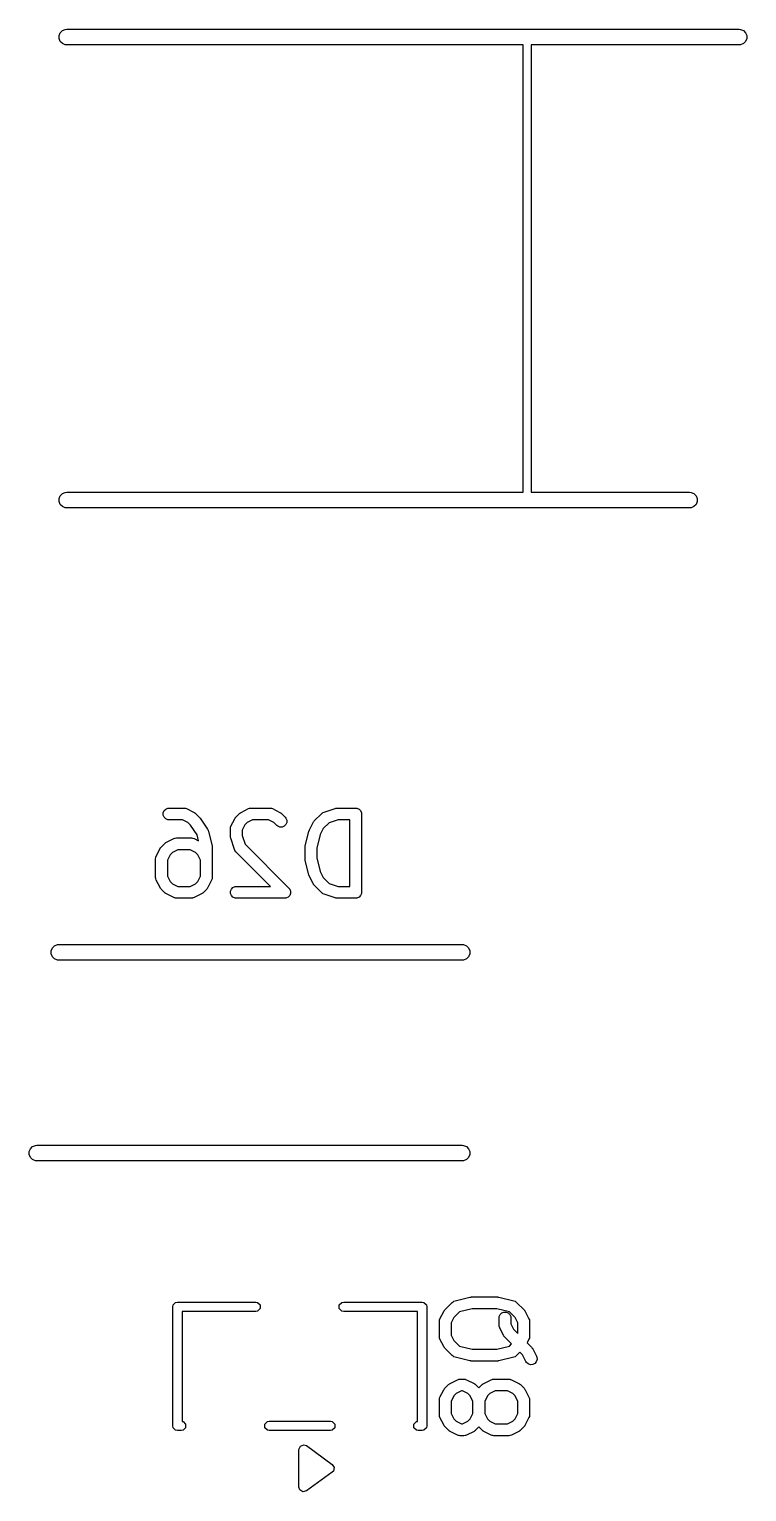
# Model space of a CAD drawing. Header units: inches. Extents: x 1.47 to 5.17, y -6.85 to -1.2.
# Drawn here: x 3.959 to 4.319, y -5.634 to -4.9 of the extents above; entities that cross this region are included whole.
import ezdxf

# ---------------------------------------------------------------- set-up
doc = ezdxf.new("R2010")
doc.units = ezdxf.units.IN
doc.header["$MEASUREMENT"] = 0
doc.layers.add('B.Silkscreen', color=31, linetype='CONTINUOUS', true_color=0xe8b2a7)

msp = doc.modelspace()

# ---------------------------------------------------------------- linework, layer by layer
at = {"layer": 'B.Silkscreen', "linetype": 'CONTINUOUS'}
for p, q in [((3.9737, -4.9027), (3.97429, -4.90128)), ((3.9737, -4.90423), (3.9737, -4.9027)), ((3.97429, -4.90565), (3.9737, -4.90423)), ((3.97429, -4.90128), (3.97537, -4.90019)), ((3.97537, -4.90019), (3.97679, -4.8996)), ((3.97679, -4.8996), (3.97756, -4.89953)), ((3.97756, -4.89953), (4.31496, -4.89953)), ((4.31496, -4.89953), (4.31573, -4.8996)), ((4.31573, -4.8996), (4.31715, -4.90019)), ((4.31715, -4.90019), (4.31823, -4.90128)), ((4.31823, -4.90128), (4.31882, -4.9027)), ((4.31882, -4.90423), (4.31823, -4.90565)), ((4.31882, -4.9027), (4.31882, -4.90423)), ((3.97537, -4.90674), (3.97429, -4.90565)), ((3.97679, -4.90733), (3.97537, -4.90674)), ((3.97756, -4.9074), (3.97679, -4.90733)), ((4.20669, -4.9074), (3.97756, -4.9074)), ((4.20669, -5.13197), (4.20669, -4.9074)), ((4.31496, -4.9074), (4.21063, -4.9074)), ((4.21063, -4.9074), (4.21063, -5.13197)), ((4.31573, -4.90733), (4.31496, -4.9074)), ((4.31715, -4.90674), (4.31573, -4.90733)), ((4.31823, -4.90565), (4.31715, -4.90674)), ((3.97429, -5.13372), (3.97537, -5.13263)), ((3.97537, -5.13263), (3.97679, -5.13204)), ((3.97679, -5.13204), (3.97756, -5.13197)), ((3.97756, -5.13197), (4.20669, -5.13197)), ((4.21063, -5.13197), (4.29016, -5.13197)), ((4.29016, -5.13197), (4.29093, -5.13204)), ((4.29093, -5.13204), (4.29234, -5.13263)), ((4.29234, -5.13263), (4.29343, -5.13372)), ((3.9737, -5.13514), (3.97429, -5.13372)), ((3.9737, -5.13667), (3.9737, -5.13514)), ((3.97429, -5.13809), (3.9737, -5.13667)), ((3.97537, -5.13918), (3.97429, -5.13809)), ((3.97679, -5.13977), (3.97537, -5.13918)), ((3.97756, -5.13984), (3.97679, -5.13977)), ((4.29016, -5.13984), (3.97756, -5.13984)), ((4.29093, -5.13977), (4.29016, -5.13984)), ((4.29234, -5.13918), (4.29093, -5.13977)), ((4.29343, -5.13809), (4.29234, -5.13918)), ((4.29343, -5.13372), (4.29402, -5.13514)), ((4.29402, -5.13667), (4.29343, -5.13809)), ((4.29402, -5.13514), (4.29402, -5.13667)), ((4.02598, -5.29292), (4.02642, -5.29186)), ((4.02598, -5.29407), (4.02598, -5.29292)), ((4.02642, -5.29514), (4.02598, -5.29407)), ((4.02642, -5.29186), (4.02723, -5.29104)), ((4.02723, -5.29104), (4.0283, -5.2906)), ((4.0283, -5.2906), (4.02887, -5.29054)), ((4.02887, -5.29054), (4.03637, -5.29054)), ((4.03637, -5.29054), (4.03695, -5.2906)), ((4.03695, -5.2906), (4.03704, -5.29064)), ((4.03704, -5.29064), (4.03715, -5.29065)), ((4.03715, -5.29065), (4.03769, -5.29086)), ((4.03769, -5.29086), (4.04144, -5.29273)), ((4.04144, -5.29273), (4.04169, -5.29289)), ((4.04169, -5.29289), (4.04176, -5.29292)), ((4.04176, -5.29292), (4.04184, -5.29298)), ((4.04184, -5.29298), (4.04193, -5.29304)), ((4.04193, -5.29304), (4.04198, -5.2931)), ((4.04198, -5.2931), (4.04221, -5.29328)), ((4.04221, -5.29328), (4.04408, -5.29516)), ((4.0624, -5.29516), (4.06428, -5.29328)), ((4.06428, -5.29328), (4.06451, -5.2931)), ((4.06451, -5.2931), (4.06456, -5.29304)), ((4.06456, -5.29304), (4.06465, -5.29298)), ((4.06465, -5.29298), (4.06473, -5.29292)), ((4.06473, -5.29292), (4.0648, -5.29289)), ((4.0648, -5.29289), (4.06505, -5.29273)), ((4.06505, -5.29273), (4.0688, -5.29086)), ((4.0688, -5.29086), (4.06934, -5.29065)), ((4.06934, -5.29065), (4.06944, -5.29064)), ((4.06944, -5.29064), (4.06954, -5.2906)), ((4.06954, -5.2906), (4.07012, -5.29054)), ((4.07012, -5.29054), (4.07949, -5.29054)), ((4.07949, -5.29054), (4.08007, -5.2906)), ((4.08007, -5.2906), (4.08016, -5.29064)), ((4.08016, -5.29064), (4.08027, -5.29065)), ((4.08027, -5.29065), (4.08081, -5.29086)), ((4.08081, -5.29086), (4.08456, -5.29273)), ((4.08456, -5.29273), (4.08481, -5.29289)), ((4.08481, -5.29289), (4.08488, -5.29292)), ((4.08488, -5.29292), (4.08496, -5.29298)), ((4.08496, -5.29298), (4.08505, -5.29304)), ((4.08505, -5.29304), (4.0851, -5.2931)), ((4.0851, -5.2931), (4.08533, -5.29328)), ((4.08533, -5.29328), (4.0872, -5.29516)), ((4.10177, -5.29703), (4.10552, -5.29328)), ((4.10552, -5.29328), (4.10597, -5.29292)), ((4.10597, -5.29292), (4.10607, -5.29288)), ((4.10607, -5.29288), (4.10615, -5.29281)), ((4.10615, -5.29281), (4.10668, -5.29257)), ((4.10668, -5.29257), (4.1123, -5.2907)), ((4.1123, -5.2907), (4.11259, -5.29063)), ((4.11259, -5.29063), (4.11266, -5.2906)), ((4.11266, -5.2906), (4.11276, -5.29059)), ((4.11276, -5.29059), (4.11287, -5.29057)), ((4.11287, -5.29057), (4.11294, -5.29057)), ((4.11294, -5.29057), (4.11324, -5.29054)), ((4.11324, -5.29054), (4.12261, -5.29054)), ((4.12261, -5.29054), (4.12319, -5.2906)), ((4.12319, -5.2906), (4.12425, -5.29104)), ((4.12425, -5.29104), (4.12506, -5.29186)), ((4.12506, -5.29186), (4.12551, -5.29292)), ((4.12551, -5.29292), (4.12556, -5.2935)), ((4.12556, -5.2935), (4.12556, -5.33287)), ((4.02723, -5.29595), (4.02642, -5.29514)), ((4.0283, -5.29639), (4.02723, -5.29595)), ((4.02887, -5.29645), (4.0283, -5.29639)), ((4.03567, -5.29645), (4.02887, -5.29645)), ((4.03837, -5.2978), (4.03567, -5.29645)), ((4.0397, -5.29913), (4.03837, -5.2978)), ((4.043, -5.30408), (4.0397, -5.29913)), ((4.04408, -5.29516), (4.04408, -5.29516)), ((4.04408, -5.29516), (4.04408, -5.29516)), ((4.04408, -5.29516), (4.04427, -5.29539)), ((4.04427, -5.29539), (4.04445, -5.29561)), ((4.04445, -5.29561), (4.04445, -5.29561)), ((4.04445, -5.29561), (4.04445, -5.29561)), ((4.04445, -5.29561), (4.0482, -5.30123)), ((4.0482, -5.30123), (4.04837, -5.30155)), ((4.04837, -5.30155), (4.04841, -5.30161)), ((4.04841, -5.30161), (4.04844, -5.30168)), ((4.05966, -5.301), (4.05972, -5.30042)), ((4.05966, -5.30475), (4.05966, -5.301)), ((4.05972, -5.30042), (4.05976, -5.30032)), ((4.05976, -5.30032), (4.05977, -5.30022)), ((4.05977, -5.30022), (4.05998, -5.29968)), ((4.05998, -5.29968), (4.06185, -5.29593)), ((4.06185, -5.29593), (4.06201, -5.29568)), ((4.06201, -5.29568), (4.06204, -5.29561)), ((4.06204, -5.29561), (4.0621, -5.29552)), ((4.0621, -5.29552), (4.06216, -5.29544)), ((4.06216, -5.29544), (4.06222, -5.29538)), ((4.06222, -5.29538), (4.0624, -5.29516)), ((4.06692, -5.299), (4.06557, -5.30169)), ((4.06812, -5.2978), (4.06692, -5.299)), ((4.07081, -5.29645), (4.06812, -5.2978)), ((4.07879, -5.29645), (4.07081, -5.29645)), ((4.08149, -5.2978), (4.07879, -5.29645)), ((4.08303, -5.29933), (4.08149, -5.2978)), ((4.08347, -5.2997), (4.08303, -5.29933)), ((4.08454, -5.30014), (4.08347, -5.2997)), ((4.08569, -5.30014), (4.08454, -5.30014)), ((4.08675, -5.2997), (4.08569, -5.30014)), ((4.08757, -5.29889), (4.08675, -5.2997)), ((4.0872, -5.29516), (4.08757, -5.29561)), ((4.08757, -5.29561), (4.08801, -5.29667)), ((4.08801, -5.29782), (4.08757, -5.29889)), ((4.08801, -5.29667), (4.08801, -5.29782)), ((4.09923, -5.30185), (4.09932, -5.30161)), ((4.09932, -5.30161), (4.09933, -5.30159)), ((4.09933, -5.30159), (4.09935, -5.30155)), ((4.09935, -5.30155), (4.10122, -5.2978)), ((4.10122, -5.2978), (4.10138, -5.29755)), ((4.10138, -5.29755), (4.10141, -5.29748)), ((4.10141, -5.29748), (4.10147, -5.2974)), ((4.10147, -5.2974), (4.10153, -5.29731)), ((4.10153, -5.29731), (4.10159, -5.29726)), ((4.10159, -5.29726), (4.10177, -5.29703)), ((4.10629, -5.30087), (4.10477, -5.3039)), ((4.10921, -5.29795), (4.10629, -5.30087)), ((4.11371, -5.29645), (4.10921, -5.29795)), ((4.11966, -5.29645), (4.11371, -5.29645)), ((4.11966, -5.32991), (4.11966, -5.29645)), ((4.02491, -5.31016), (4.02678, -5.30828)), ((4.02678, -5.30828), (4.02701, -5.3081)), ((4.02701, -5.3081), (4.02706, -5.30804)), ((4.02706, -5.30804), (4.02715, -5.30798)), ((4.02715, -5.30798), (4.02723, -5.30791)), ((4.02723, -5.30791), (4.0273, -5.30788)), ((4.0273, -5.30788), (4.02755, -5.30773)), ((4.02755, -5.30773), (4.0313, -5.30585)), ((4.0313, -5.30585), (4.03184, -5.30565)), ((4.03184, -5.30565), (4.03195, -5.30564)), ((4.03195, -5.30564), (4.03204, -5.3056)), ((4.03204, -5.3056), (4.03262, -5.30554)), ((4.03262, -5.30554), (4.04012, -5.30554)), ((4.04012, -5.30554), (4.0407, -5.3056)), ((4.0407, -5.3056), (4.04079, -5.30564)), ((4.04079, -5.30564), (4.0409, -5.30565)), ((4.0409, -5.30565), (4.04144, -5.30585)), ((4.04144, -5.30585), (4.04373, -5.307)), ((4.04373, -5.307), (4.043, -5.30408)), ((4.04844, -5.30168), (4.04847, -5.30174)), ((4.04847, -5.30174), (4.04849, -5.30181)), ((4.04849, -5.30181), (4.04861, -5.30215)), ((4.04861, -5.30215), (4.05048, -5.30965)), ((4.05969, -5.30504), (4.05966, -5.30475)), ((4.05969, -5.30511), (4.05969, -5.30504)), ((4.05971, -5.30522), (4.05969, -5.30511)), ((4.05972, -5.30532), (4.05971, -5.30522)), ((4.05975, -5.30539), (4.05972, -5.30532)), ((4.05982, -5.30568), (4.05975, -5.30539)), ((4.06169, -5.3113), (4.05982, -5.30568)), ((4.06557, -5.30169), (4.06557, -5.30427)), ((4.06557, -5.30427), (4.06707, -5.30877)), ((4.06707, -5.30877), (4.08908, -5.33078)), ((4.09725, -5.30965), (4.09912, -5.30215)), ((4.09912, -5.30215), (4.09914, -5.30211)), ((4.09914, -5.30209), (4.09923, -5.30185)), ((4.09914, -5.30211), (4.09914, -5.30209)), ((4.10477, -5.3039), (4.10307, -5.31073)), ((4.02217, -5.31599), (4.02223, -5.31542)), ((4.02217, -5.32537), (4.02217, -5.31599)), ((4.02223, -5.31542), (4.02227, -5.31532)), ((4.02227, -5.31521), (4.02248, -5.31467)), ((4.02227, -5.31532), (4.02227, -5.31521)), ((4.02248, -5.31467), (4.02436, -5.31092)), ((4.02436, -5.31092), (4.02451, -5.31068)), ((4.02451, -5.31068), (4.02454, -5.3106)), ((4.02454, -5.3106), (4.02461, -5.31052)), ((4.02461, -5.31052), (4.02466, -5.31043)), ((4.02466, -5.31043), (4.02472, -5.31038)), ((4.02472, -5.31038), (4.02491, -5.31016)), ((4.02942, -5.31399), (4.02807, -5.31669)), ((4.03062, -5.3128), (4.02942, -5.31399)), ((4.03332, -5.31145), (4.03062, -5.3128)), ((4.03942, -5.31145), (4.03332, -5.31145)), ((4.04212, -5.3128), (4.03942, -5.31145)), ((4.04332, -5.31399), (4.04212, -5.3128)), ((4.04467, -5.31669), (4.04332, -5.31399)), ((4.05048, -5.30965), (4.0505, -5.30975)), ((4.0505, -5.30975), (4.05052, -5.30979)), ((4.05052, -5.30979), (4.05054, -5.31001)), ((4.05054, -5.31001), (4.05057, -5.31023)), ((4.05057, -5.31023), (4.05056, -5.31027)), ((4.05056, -5.31027), (4.05057, -5.31037)), ((4.05057, -5.31037), (4.05057, -5.32537)), ((4.06193, -5.31183), (4.06169, -5.3113)), ((4.062, -5.31191), (4.06193, -5.31183)), ((4.06204, -5.31201), (4.062, -5.31191)), ((4.0624, -5.31246), (4.06204, -5.31201)), ((4.07986, -5.32991), (4.0624, -5.31246)), ((4.09716, -5.31023), (4.0972, -5.31001)), ((4.09717, -5.31027), (4.09716, -5.31023)), ((4.09716, -5.31037), (4.09717, -5.31027)), ((4.09716, -5.31599), (4.09716, -5.31037)), ((4.09717, -5.31609), (4.09716, -5.31599)), ((4.09716, -5.31614), (4.09717, -5.31609)), ((4.0972, -5.31635), (4.09716, -5.31614)), ((4.0972, -5.31001), (4.09722, -5.30979)), ((4.09722, -5.30979), (4.09723, -5.30975)), ((4.09723, -5.30975), (4.09725, -5.30965)), ((4.10307, -5.31073), (4.10307, -5.31563)), ((4.10307, -5.31563), (4.10477, -5.32246)), ((4.02807, -5.31669), (4.02807, -5.32467)), ((4.04467, -5.32467), (4.04467, -5.31669)), ((4.09722, -5.31657), (4.0972, -5.31635)), ((4.09723, -5.31661), (4.09722, -5.31657)), ((4.09725, -5.31671), (4.09723, -5.31661)), ((4.09912, -5.32421), (4.09725, -5.31671)), ((4.10477, -5.32246), (4.10629, -5.32549)), ((4.02223, -5.32594), (4.02217, -5.32537)), ((4.02227, -5.32604), (4.02223, -5.32594)), ((4.02227, -5.32615), (4.02227, -5.32604)), ((4.02248, -5.32669), (4.02227, -5.32615)), ((4.02436, -5.33044), (4.02248, -5.32669)), ((4.02451, -5.33069), (4.02436, -5.33044)), ((4.02454, -5.33076), (4.02451, -5.33069)), ((4.02461, -5.33084), (4.02454, -5.33076)), ((4.02466, -5.33093), (4.02461, -5.33084)), ((4.02472, -5.33098), (4.02466, -5.33093)), ((4.02491, -5.33121), (4.02472, -5.33098)), ((4.02807, -5.32467), (4.02942, -5.32737)), ((4.02942, -5.32737), (4.03062, -5.32857)), ((4.03062, -5.32857), (4.03332, -5.32991)), ((4.03332, -5.32991), (4.03942, -5.32991)), ((4.03942, -5.32991), (4.04212, -5.32857)), ((4.04212, -5.32857), (4.04332, -5.32737)), ((4.04332, -5.32737), (4.04467, -5.32467)), ((4.04802, -5.33098), (4.04783, -5.33121)), ((4.04808, -5.33093), (4.04802, -5.33098)), ((4.04813, -5.33084), (4.04808, -5.33093)), ((4.0482, -5.33076), (4.04813, -5.33084)), ((4.04823, -5.33069), (4.0482, -5.33076)), ((4.04839, -5.33044), (4.04823, -5.33069)), ((4.05026, -5.32669), (4.04839, -5.33044)), ((4.05047, -5.32615), (4.05026, -5.32669)), ((4.05052, -5.32594), (4.05047, -5.32604)), ((4.05047, -5.32604), (4.05047, -5.32615)), ((4.05057, -5.32537), (4.05052, -5.32594)), ((4.06016, -5.33123), (4.06098, -5.33041)), ((4.06098, -5.33041), (4.06204, -5.32997)), ((4.06204, -5.32997), (4.06262, -5.32991)), ((4.06262, -5.32991), (4.07986, -5.32991)), ((4.08908, -5.33078), (4.08944, -5.33123)), ((4.09914, -5.32425), (4.09912, -5.32421)), ((4.09914, -5.32427), (4.09914, -5.32425)), ((4.09923, -5.32451), (4.09914, -5.32427)), ((4.09932, -5.32475), (4.09923, -5.32451)), ((4.09933, -5.32477), (4.09932, -5.32475)), ((4.09935, -5.32481), (4.09933, -5.32477)), ((4.10122, -5.32856), (4.09935, -5.32481)), ((4.10138, -5.32881), (4.10122, -5.32856)), ((4.10141, -5.32888), (4.10138, -5.32881)), ((4.10147, -5.32896), (4.10141, -5.32888)), ((4.10153, -5.32905), (4.10147, -5.32896)), ((4.10159, -5.3291), (4.10153, -5.32905)), ((4.10177, -5.32933), (4.10159, -5.3291)), ((4.10552, -5.33308), (4.10177, -5.32933)), ((4.10629, -5.32549), (4.10921, -5.32841)), ((4.10921, -5.32841), (4.11371, -5.32991)), ((4.11371, -5.32991), (4.11966, -5.32991)), ((4.02678, -5.33308), (4.02491, -5.33121)), ((4.02701, -5.33327), (4.02678, -5.33308)), ((4.02706, -5.33332), (4.02701, -5.33327)), ((4.02715, -5.33338), (4.02706, -5.33332)), ((4.02723, -5.33345), (4.02715, -5.33338)), ((4.0273, -5.33348), (4.02723, -5.33345)), ((4.02755, -5.33363), (4.0273, -5.33348)), ((4.0313, -5.33551), (4.02755, -5.33363)), ((4.03184, -5.33571), (4.0313, -5.33551)), ((4.03195, -5.33572), (4.03184, -5.33571)), ((4.03204, -5.33576), (4.03195, -5.33572)), ((4.03262, -5.33582), (4.03204, -5.33576)), ((4.04012, -5.33582), (4.03262, -5.33582)), ((4.0407, -5.33576), (4.04012, -5.33582)), ((4.04079, -5.33572), (4.0407, -5.33576)), ((4.0409, -5.33571), (4.04079, -5.33572)), ((4.04144, -5.33551), (4.0409, -5.33571)), ((4.04519, -5.33363), (4.04144, -5.33551)), ((4.04544, -5.33348), (4.04519, -5.33363)), ((4.04551, -5.33345), (4.04544, -5.33348)), ((4.04559, -5.33338), (4.04551, -5.33345)), ((4.04568, -5.33332), (4.04559, -5.33338)), ((4.04573, -5.33327), (4.04568, -5.33332)), ((4.04596, -5.33308), (4.04573, -5.33327)), ((4.04783, -5.33121), (4.04596, -5.33308)), ((4.05972, -5.33229), (4.06016, -5.33123)), ((4.05972, -5.33344), (4.05972, -5.33229)), ((4.06016, -5.33451), (4.05972, -5.33344)), ((4.06098, -5.33532), (4.06016, -5.33451)), ((4.06204, -5.33576), (4.06098, -5.33532)), ((4.06262, -5.33582), (4.06204, -5.33576)), ((4.08699, -5.33582), (4.06262, -5.33582)), ((4.08757, -5.33576), (4.08699, -5.33582)), ((4.08788, -5.33563), (4.08757, -5.33576)), ((4.08863, -5.33532), (4.08788, -5.33563)), ((4.08944, -5.33451), (4.08863, -5.33532)), ((4.08944, -5.33123), (4.08989, -5.33229)), ((4.08989, -5.33344), (4.08944, -5.33451)), ((4.08989, -5.33229), (4.08989, -5.33344)), ((4.10597, -5.33345), (4.10552, -5.33308)), ((4.10607, -5.33349), (4.10597, -5.33345)), ((4.10615, -5.33356), (4.10607, -5.33349)), ((4.10668, -5.33379), (4.10615, -5.33356)), ((4.1123, -5.33567), (4.10668, -5.33379)), ((4.11259, -5.33573), (4.1123, -5.33567)), ((4.11266, -5.33576), (4.11259, -5.33573)), ((4.11276, -5.33577), (4.11266, -5.33576)), ((4.11287, -5.3358), (4.11276, -5.33577)), ((4.11294, -5.33579), (4.11287, -5.3358)), ((4.11324, -5.33582), (4.11294, -5.33579)), ((4.12261, -5.33582), (4.11324, -5.33582)), ((4.12319, -5.33576), (4.12261, -5.33582)), ((4.12425, -5.33532), (4.12319, -5.33576)), ((4.12506, -5.33451), (4.12425, -5.33532)), ((4.12551, -5.33344), (4.12506, -5.33451)), ((4.12556, -5.33287), (4.12551, -5.33344)), ((3.97035, -5.3608), (3.97143, -5.35972)), ((3.97143, -5.35972), (3.97285, -5.35913)), ((3.97285, -5.35913), (3.97362, -5.35906)), ((3.97362, -5.35906), (4.17598, -5.35906)), ((4.17598, -5.35906), (4.17675, -5.35913)), ((4.17675, -5.35913), (4.17817, -5.35972)), ((4.17817, -5.35972), (4.17926, -5.3608)), ((3.96976, -5.36222), (3.97035, -5.3608)), ((3.96976, -5.36376), (3.96976, -5.36222)), ((3.97035, -5.36518), (3.96976, -5.36376)), ((3.97143, -5.36627), (3.97035, -5.36518)), ((3.97285, -5.36685), (3.97143, -5.36627)), ((3.97362, -5.36693), (3.97285, -5.36685)), ((4.17598, -5.36693), (3.97362, -5.36693)), ((4.17675, -5.36685), (4.17598, -5.36693)), ((4.17817, -5.36627), (4.17675, -5.36685)), ((4.17926, -5.36518), (4.17817, -5.36627)), ((4.17926, -5.3608), (4.17985, -5.36222)), ((4.17985, -5.36376), (4.17926, -5.36518)), ((4.17985, -5.36222), (4.17985, -5.36376)), ((3.95874, -5.46301), (3.95932, -5.46159)), ((3.95874, -5.46455), (3.95874, -5.46301)), ((3.95932, -5.46159), (3.96041, -5.46051)), ((3.96041, -5.46051), (3.96183, -5.45992)), ((3.96183, -5.45992), (3.9626, -5.45984)), ((3.9626, -5.45984), (4.17598, -5.45984)), ((4.17598, -5.45984), (4.17675, -5.45992)), ((4.17675, -5.45992), (4.17817, -5.46051)), ((4.17817, -5.46051), (4.17926, -5.46159)), ((4.17926, -5.46159), (4.17985, -5.46301)), ((4.17985, -5.46301), (4.17985, -5.46455)), ((3.95932, -5.46597), (3.95874, -5.46455)), ((3.96041, -5.46705), (3.95932, -5.46597)), ((3.96183, -5.46764), (3.96041, -5.46705)), ((3.9626, -5.46772), (3.96183, -5.46764)), ((4.17598, -5.46772), (3.9626, -5.46772)), ((4.17675, -5.46764), (4.17598, -5.46772)), ((4.17817, -5.46705), (4.17675, -5.46764)), ((4.17926, -5.46597), (4.17817, -5.46705)), ((4.17985, -5.46455), (4.17926, -5.46597)), ((4.17242, -5.53801), (4.17992, -5.53613)), ((4.17992, -5.53613), (4.18002, -5.53612)), ((4.18002, -5.53612), (4.18006, -5.5361)), ((4.18006, -5.5361), (4.18028, -5.53608)), ((4.18028, -5.53608), (4.18049, -5.53605)), ((4.18049, -5.53605), (4.18054, -5.53605)), ((4.18054, -5.53605), (4.18064, -5.53604)), ((4.18064, -5.53604), (4.19376, -5.53604)), ((4.19376, -5.53604), (4.19386, -5.53605)), ((4.19386, -5.53605), (4.1939, -5.53605)), ((4.1939, -5.53605), (4.19412, -5.53608)), ((4.19412, -5.53608), (4.19434, -5.5361)), ((4.19434, -5.5361), (4.19438, -5.53612)), ((4.19438, -5.53612), (4.19448, -5.53613)), ((4.19448, -5.53613), (4.20197, -5.53801)), ((4.03071, -5.54094), (4.03089, -5.54004)), ((4.03071, -5.60079), (4.03071, -5.54094)), ((4.03089, -5.54004), (4.03217, -5.53876)), ((4.03217, -5.53876), (4.03307, -5.53858)), ((4.03307, -5.53858), (4.07244, -5.53858)), ((4.07244, -5.54331), (4.03543, -5.54331)), ((4.03543, -5.54331), (4.03543, -5.5985)), ((4.07244, -5.53858), (4.07334, -5.53876)), ((4.07334, -5.54313), (4.07244, -5.54331)), ((4.07334, -5.53876), (4.07462, -5.54004)), ((4.07462, -5.54185), (4.07334, -5.54313)), ((4.07462, -5.54004), (4.07462, -5.54185)), ((4.11435, -5.54004), (4.11563, -5.53876)), ((4.11435, -5.54185), (4.11435, -5.54004)), ((4.11563, -5.54313), (4.11435, -5.54185)), ((4.11563, -5.53876), (4.11654, -5.53858)), ((4.11654, -5.54331), (4.11563, -5.54313)), ((4.11654, -5.53858), (4.15591, -5.53858)), ((4.15354, -5.54331), (4.11654, -5.54331)), ((4.15354, -5.5985), (4.15354, -5.54331)), ((4.15591, -5.53858), (4.15681, -5.53876)), ((4.15681, -5.53876), (4.15809, -5.54004)), ((4.15809, -5.54004), (4.15827, -5.54094)), ((4.15827, -5.54094), (4.15827, -5.60079)), ((4.16487, -5.54705), (4.16675, -5.5433)), ((4.16675, -5.5433), (4.1669, -5.54305)), ((4.1669, -5.54305), (4.16693, -5.54298)), ((4.16693, -5.54298), (4.167, -5.5429)), ((4.167, -5.5429), (4.16705, -5.54281)), ((4.16705, -5.54281), (4.16711, -5.54276)), ((4.16711, -5.54276), (4.1673, -5.54253)), ((4.1673, -5.54253), (4.17105, -5.53878)), ((4.17105, -5.53878), (4.1715, -5.53841)), ((4.1715, -5.53841), (4.1717, -5.53833)), ((4.1717, -5.53833), (4.17188, -5.5382)), ((4.17465, -5.54354), (4.17181, -5.54637)), ((4.17188, -5.5382), (4.17242, -5.53801)), ((4.181, -5.54195), (4.17465, -5.54354)), ((4.1934, -5.54195), (4.181, -5.54195)), ((4.19975, -5.54354), (4.1934, -5.54195)), ((4.19587, -5.54404), (4.19693, -5.5436)), ((4.19693, -5.5436), (4.19808, -5.5436)), ((4.19808, -5.5436), (4.19915, -5.54404)), ((4.20258, -5.54637), (4.19975, -5.54354)), ((4.20197, -5.53801), (4.20252, -5.5382)), ((4.20252, -5.5382), (4.2027, -5.53833)), ((4.2027, -5.53833), (4.2029, -5.53841)), ((4.2029, -5.53841), (4.20335, -5.53878)), ((4.20335, -5.53878), (4.2071, -5.54253)), ((4.2071, -5.54253), (4.20728, -5.54276)), ((4.20728, -5.54276), (4.20734, -5.54281)), ((4.20734, -5.54281), (4.2074, -5.5429)), ((4.2074, -5.5429), (4.20746, -5.54298)), ((4.20746, -5.54298), (4.20749, -5.54305)), ((4.20749, -5.54305), (4.20765, -5.5433)), ((4.20765, -5.5433), (4.20952, -5.54705)), ((4.16456, -5.54837), (4.16462, -5.54779)), ((4.16456, -5.55587), (4.16456, -5.54837)), ((4.16462, -5.54779), (4.16466, -5.54769)), ((4.16466, -5.54759), (4.16487, -5.54705)), ((4.16466, -5.54769), (4.16466, -5.54759)), ((4.17181, -5.54637), (4.17047, -5.54907)), ((4.17047, -5.54907), (4.17047, -5.55517)), ((4.19456, -5.54649), (4.19461, -5.54592)), ((4.19456, -5.55024), (4.19456, -5.54649)), ((4.19461, -5.55082), (4.19456, -5.55024)), ((4.19461, -5.54592), (4.19505, -5.54485)), ((4.19465, -5.55092), (4.19461, -5.55082)), ((4.19466, -5.55102), (4.19465, -5.55092)), ((4.19487, -5.55156), (4.19466, -5.55102)), ((4.19505, -5.54485), (4.19587, -5.54404)), ((4.19915, -5.54404), (4.19996, -5.54485)), ((4.19996, -5.54485), (4.2004, -5.54592)), ((4.2004, -5.54592), (4.20046, -5.54649)), ((4.20046, -5.54649), (4.20046, -5.54955)), ((4.20046, -5.54955), (4.20181, -5.55224)), ((4.20393, -5.54907), (4.20258, -5.54637)), ((4.20393, -5.55436), (4.20393, -5.54907)), ((4.20952, -5.54705), (4.20973, -5.54759)), ((4.20973, -5.54759), (4.20974, -5.54769)), ((4.20974, -5.54769), (4.20978, -5.54779)), ((4.20978, -5.54779), (4.20984, -5.54837)), ((4.20984, -5.54837), (4.20984, -5.55587)), ((4.16462, -5.55644), (4.16456, -5.55587)), ((4.16466, -5.55654), (4.16462, -5.55644)), ((4.16466, -5.55665), (4.16466, -5.55654)), ((4.16487, -5.55719), (4.16466, -5.55665)), ((4.16675, -5.56094), (4.16487, -5.55719)), ((4.17047, -5.55517), (4.17181, -5.55787)), ((4.17181, -5.55787), (4.17465, -5.5607)), ((4.19674, -5.55531), (4.19487, -5.55156)), ((4.1969, -5.55556), (4.19674, -5.55531)), ((4.19693, -5.55563), (4.1969, -5.55556)), ((4.19699, -5.55571), (4.19693, -5.55563)), ((4.19705, -5.5558), (4.19699, -5.55571)), ((4.19711, -5.55585), (4.19705, -5.5558)), ((4.1973, -5.55608), (4.19711, -5.55585)), ((4.20083, -5.55962), (4.1973, -5.55608)), ((4.20181, -5.55224), (4.20393, -5.55436)), ((4.20952, -5.55719), (4.2086, -5.55903)), ((4.20973, -5.55665), (4.20952, -5.55719)), ((4.20974, -5.55654), (4.20973, -5.55665)), ((4.20978, -5.55644), (4.20974, -5.55654)), ((4.20984, -5.55587), (4.20978, -5.55644)), ((4.1669, -5.56119), (4.16675, -5.56094)), ((4.16693, -5.56126), (4.1669, -5.56119)), ((4.167, -5.56134), (4.16693, -5.56126)), ((4.16705, -5.56143), (4.167, -5.56134)), ((4.16711, -5.56148), (4.16705, -5.56143)), ((4.1673, -5.56171), (4.16711, -5.56148)), ((4.17105, -5.56545), (4.1673, -5.56171)), ((4.1715, -5.56582), (4.17105, -5.56545)), ((4.1717, -5.56591), (4.1715, -5.56582)), ((4.17188, -5.56604), (4.1717, -5.56591)), ((4.17465, -5.5607), (4.181, -5.56229)), ((4.181, -5.56229), (4.1934, -5.56229)), ((4.1934, -5.56229), (4.19975, -5.5607)), ((4.19975, -5.5607), (4.20083, -5.55962)), ((4.2027, -5.56591), (4.20252, -5.56604)), ((4.2029, -5.56582), (4.2027, -5.56591)), ((4.20335, -5.56545), (4.2029, -5.56582)), ((4.20501, -5.56379), (4.20335, -5.56545)), ((4.20633, -5.56512), (4.20501, -5.56379)), ((4.20799, -5.56844), (4.20633, -5.56512)), ((4.2086, -5.55903), (4.21085, -5.56128)), ((4.21085, -5.56128), (4.21103, -5.56151)), ((4.21103, -5.56151), (4.21109, -5.56156)), ((4.21109, -5.56156), (4.21115, -5.56165)), ((4.21115, -5.56165), (4.21121, -5.56173)), ((4.21121, -5.56173), (4.21124, -5.5618)), ((4.21124, -5.5618), (4.2114, -5.56205)), ((4.2114, -5.56205), (4.21327, -5.5658)), ((4.21327, -5.5658), (4.21348, -5.56634)), ((4.17242, -5.56623), (4.17188, -5.56604)), ((4.17992, -5.56811), (4.17242, -5.56623)), ((4.18002, -5.56812), (4.17992, -5.56811)), ((4.18006, -5.56814), (4.18002, -5.56812)), ((4.18028, -5.56816), (4.18006, -5.56814)), ((4.18049, -5.56819), (4.18028, -5.56816)), ((4.18054, -5.56818), (4.18049, -5.56819)), ((4.18064, -5.56819), (4.18054, -5.56818)), ((4.19376, -5.56819), (4.18064, -5.56819)), ((4.19386, -5.56818), (4.19376, -5.56819)), ((4.1939, -5.56819), (4.19386, -5.56818)), ((4.19412, -5.56816), (4.1939, -5.56819)), ((4.19434, -5.56814), (4.19412, -5.56816)), ((4.19438, -5.56812), (4.19434, -5.56814)), ((4.19448, -5.56811), (4.19438, -5.56812)), ((4.20197, -5.56623), (4.19448, -5.56811)), ((4.20252, -5.56604), (4.20197, -5.56623)), ((4.2083, -5.56893), (4.20799, -5.56844)), ((4.20917, -5.56968), (4.2083, -5.56893)), ((4.21026, -5.57005), (4.20917, -5.56968)), ((4.21141, -5.56996), (4.21026, -5.57005)), ((4.21244, -5.56945), (4.21141, -5.56996)), ((4.2132, -5.56858), (4.21244, -5.56945)), ((4.21356, -5.56749), (4.2132, -5.56858)), ((4.21348, -5.56634), (4.21356, -5.56749)), ((4.1673, -5.5819), (4.16917, -5.58003)), ((4.16917, -5.58003), (4.1694, -5.57984)), ((4.1694, -5.57984), (4.16945, -5.57978)), ((4.16945, -5.57978), (4.16954, -5.57973)), ((4.16954, -5.57973), (4.16962, -5.57966)), ((4.16962, -5.57966), (4.16969, -5.57963)), ((4.16969, -5.57963), (4.16994, -5.57947)), ((4.16994, -5.57947), (4.17369, -5.5776)), ((4.17369, -5.5776), (4.17423, -5.57739)), ((4.17423, -5.57739), (4.17434, -5.57738)), ((4.17434, -5.57738), (4.17444, -5.57734)), ((4.17444, -5.57734), (4.17501, -5.57729)), ((4.17501, -5.57729), (4.17689, -5.57729)), ((4.17689, -5.57729), (4.17746, -5.57734)), ((4.17746, -5.57734), (4.17756, -5.57738)), ((4.17756, -5.57738), (4.17767, -5.57739)), ((4.17767, -5.57739), (4.17821, -5.5776)), ((4.17821, -5.5776), (4.18196, -5.57947)), ((4.18196, -5.57947), (4.1822, -5.57963)), ((4.1822, -5.57963), (4.18228, -5.57966)), ((4.18228, -5.57966), (4.18236, -5.57973)), ((4.18236, -5.57973), (4.18245, -5.57978)), ((4.18245, -5.57978), (4.1825, -5.57984)), ((4.1825, -5.57984), (4.18272, -5.58003)), ((4.18272, -5.58003), (4.18439, -5.58169)), ((4.18439, -5.58169), (4.18605, -5.58003)), ((4.18605, -5.58003), (4.18627, -5.57984)), ((4.18627, -5.57984), (4.18632, -5.57978)), ((4.18632, -5.57978), (4.18641, -5.57973)), ((4.18641, -5.57973), (4.18649, -5.57966)), ((4.18649, -5.57966), (4.18657, -5.57963)), ((4.18657, -5.57963), (4.18681, -5.57947)), ((4.18681, -5.57947), (4.19056, -5.5776)), ((4.19056, -5.5776), (4.1911, -5.57739)), ((4.1911, -5.57739), (4.19121, -5.57738)), ((4.19121, -5.57738), (4.19131, -5.57734)), ((4.19131, -5.57734), (4.19188, -5.57729)), ((4.19188, -5.57729), (4.19938, -5.57729)), ((4.19938, -5.57729), (4.19996, -5.57734)), ((4.19996, -5.57734), (4.20006, -5.57738)), ((4.20006, -5.57738), (4.20016, -5.57739)), ((4.20016, -5.57739), (4.2007, -5.5776)), ((4.2007, -5.5776), (4.20445, -5.57947)), ((4.20445, -5.57947), (4.2047, -5.57963)), ((4.2047, -5.57963), (4.20477, -5.57966)), ((4.20477, -5.57966), (4.20485, -5.57973)), ((4.20485, -5.57973), (4.20494, -5.57978)), ((4.20494, -5.57978), (4.20499, -5.57984)), ((4.20499, -5.57984), (4.20522, -5.58003)), ((4.20522, -5.58003), (4.2071, -5.5819)), ((4.16456, -5.58774), (4.16462, -5.58716)), ((4.16456, -5.59524), (4.16456, -5.58774)), ((4.16462, -5.58716), (4.16466, -5.58706)), ((4.16466, -5.58696), (4.16487, -5.58642)), ((4.16466, -5.58706), (4.16466, -5.58696)), ((4.16487, -5.58642), (4.16675, -5.58267)), ((4.16675, -5.58267), (4.1669, -5.58242)), ((4.1669, -5.58242), (4.16693, -5.58235)), ((4.16693, -5.58235), (4.167, -5.58227)), ((4.167, -5.58227), (4.16705, -5.58218)), ((4.16705, -5.58218), (4.16711, -5.58213)), ((4.16711, -5.58213), (4.1673, -5.5819)), ((4.17181, -5.58574), (4.17047, -5.58844)), ((4.17301, -5.58454), (4.17181, -5.58574)), ((4.17571, -5.58319), (4.17301, -5.58454)), ((4.17619, -5.58319), (4.17571, -5.58319)), ((4.17889, -5.58454), (4.17619, -5.58319)), ((4.18008, -5.58574), (4.17889, -5.58454)), ((4.18143, -5.58844), (4.18008, -5.58574)), ((4.18869, -5.58574), (4.18734, -5.58844)), ((4.18988, -5.58454), (4.18869, -5.58574)), ((4.19258, -5.58319), (4.18988, -5.58454)), ((4.19869, -5.58319), (4.19258, -5.58319)), ((4.20138, -5.58454), (4.19869, -5.58319)), ((4.20258, -5.58574), (4.20138, -5.58454)), ((4.20393, -5.58844), (4.20258, -5.58574)), ((4.2071, -5.5819), (4.20728, -5.58213)), ((4.20728, -5.58213), (4.20734, -5.58218)), ((4.20734, -5.58218), (4.2074, -5.58227)), ((4.2074, -5.58227), (4.20746, -5.58235)), ((4.20746, -5.58235), (4.20749, -5.58242)), ((4.20749, -5.58242), (4.20765, -5.58267)), ((4.20765, -5.58267), (4.20952, -5.58642)), ((4.20952, -5.58642), (4.20973, -5.58696)), ((4.20973, -5.58696), (4.20974, -5.58706)), ((4.20974, -5.58706), (4.20978, -5.58716)), ((4.20978, -5.58716), (4.20984, -5.58774)), ((4.20984, -5.58774), (4.20984, -5.59524)), ((4.16462, -5.59581), (4.16456, -5.59524)), ((4.17047, -5.58844), (4.17047, -5.59454)), ((4.17047, -5.59454), (4.17181, -5.59724)), ((4.18008, -5.59724), (4.18143, -5.59454)), ((4.18143, -5.59454), (4.18143, -5.58844)), ((4.18734, -5.58844), (4.18734, -5.59454)), ((4.18734, -5.59454), (4.18869, -5.59724)), ((4.20258, -5.59724), (4.20393, -5.59454)), ((4.20393, -5.59454), (4.20393, -5.58844)), ((4.20984, -5.59524), (4.20978, -5.59581)), ((4.03089, -5.60169), (4.03071, -5.60079)), ((4.03217, -5.60297), (4.03089, -5.60169)), ((4.03543, -5.5985), (4.03594, -5.59861)), ((4.03594, -5.59861), (4.03722, -5.59988)), ((4.03722, -5.60169), (4.03594, -5.60297)), ((4.03722, -5.59988), (4.03722, -5.60169)), ((4.07695, -5.59988), (4.07823, -5.59861)), ((4.07695, -5.60169), (4.07695, -5.59988)), ((4.07823, -5.60297), (4.07695, -5.60169)), ((4.07823, -5.59861), (4.07913, -5.59843)), ((4.07913, -5.59843), (4.10984, -5.59843)), ((4.10984, -5.59843), (4.11075, -5.59861)), ((4.11075, -5.59861), (4.11202, -5.59988)), ((4.11202, -5.60169), (4.11075, -5.60297)), ((4.11202, -5.59988), (4.11202, -5.60169)), ((4.15175, -5.59988), (4.15303, -5.59861)), ((4.15175, -5.60169), (4.15175, -5.59988)), ((4.15303, -5.60297), (4.15175, -5.60169)), ((4.15303, -5.59861), (4.15354, -5.5985)), ((4.15809, -5.60169), (4.15681, -5.60297)), ((4.15827, -5.60079), (4.15809, -5.60169)), ((4.16466, -5.59591), (4.16462, -5.59581)), ((4.16466, -5.59602), (4.16466, -5.59591)), ((4.16487, -5.59656), (4.16466, -5.59602)), ((4.16675, -5.60031), (4.16487, -5.59656)), ((4.1669, -5.60056), (4.16675, -5.60031)), ((4.16693, -5.60063), (4.1669, -5.60056)), ((4.167, -5.60071), (4.16693, -5.60063)), ((4.16705, -5.6008), (4.167, -5.60071)), ((4.16711, -5.60085), (4.16705, -5.6008)), ((4.1673, -5.60108), (4.16711, -5.60085)), ((4.16917, -5.60295), (4.1673, -5.60108)), ((4.17181, -5.59724), (4.17301, -5.59844)), ((4.17301, -5.59844), (4.17571, -5.59978)), ((4.17571, -5.59978), (4.17619, -5.59978)), ((4.17619, -5.59978), (4.17889, -5.59844)), ((4.17889, -5.59844), (4.18008, -5.59724)), ((4.18439, -5.60129), (4.18272, -5.60295)), ((4.18605, -5.60295), (4.18439, -5.60129)), ((4.18869, -5.59724), (4.18988, -5.59844)), ((4.18988, -5.59844), (4.19258, -5.59978)), ((4.19258, -5.59978), (4.19869, -5.59978)), ((4.19869, -5.59978), (4.20138, -5.59844)), ((4.20138, -5.59844), (4.20258, -5.59724)), ((4.2071, -5.60108), (4.20522, -5.60295)), ((4.20728, -5.60085), (4.2071, -5.60108)), ((4.20734, -5.6008), (4.20728, -5.60085)), ((4.2074, -5.60071), (4.20734, -5.6008)), ((4.20746, -5.60063), (4.2074, -5.60071)), ((4.20749, -5.60056), (4.20746, -5.60063)), ((4.20765, -5.60031), (4.20749, -5.60056)), ((4.20952, -5.59656), (4.20765, -5.60031)), ((4.20973, -5.59602), (4.20952, -5.59656)), ((4.20974, -5.59591), (4.20973, -5.59602)), ((4.20978, -5.59581), (4.20974, -5.59591)), ((4.03307, -5.60315), (4.03217, -5.60297)), ((4.03504, -5.60315), (4.03307, -5.60315)), ((4.03594, -5.60297), (4.03504, -5.60315)), ((4.07913, -5.60315), (4.07823, -5.60297)), ((4.10984, -5.60315), (4.07913, -5.60315)), ((4.11075, -5.60297), (4.10984, -5.60315)), ((4.15394, -5.60315), (4.15303, -5.60297)), ((4.15591, -5.60315), (4.15394, -5.60315)), ((4.15681, -5.60297), (4.15591, -5.60315)), ((4.1694, -5.60314), (4.16917, -5.60295)), ((4.16945, -5.6032), (4.1694, -5.60314)), ((4.16954, -5.60325), (4.16945, -5.6032)), ((4.16962, -5.60332), (4.16954, -5.60325)), ((4.16969, -5.60335), (4.16962, -5.60332)), ((4.16994, -5.6035), (4.16969, -5.60335)), ((4.17369, -5.60538), (4.16994, -5.6035)), ((4.17423, -5.60559), (4.17369, -5.60538)), ((4.17434, -5.60559), (4.17423, -5.60559)), ((4.17444, -5.60563), (4.17434, -5.60559)), ((4.17501, -5.60569), (4.17444, -5.60563)), ((4.17689, -5.60569), (4.17501, -5.60569)), ((4.17746, -5.60563), (4.17689, -5.60569)), ((4.17756, -5.60559), (4.17746, -5.60563)), ((4.17767, -5.60559), (4.17756, -5.60559)), ((4.17821, -5.60538), (4.17767, -5.60559)), ((4.18196, -5.6035), (4.17821, -5.60538)), ((4.1822, -5.60335), (4.18196, -5.6035)), ((4.18228, -5.60332), (4.1822, -5.60335)), ((4.18236, -5.60325), (4.18228, -5.60332)), ((4.18245, -5.6032), (4.18236, -5.60325)), ((4.1825, -5.60314), (4.18245, -5.6032)), ((4.18272, -5.60295), (4.1825, -5.60314)), ((4.18627, -5.60314), (4.18605, -5.60295)), ((4.18632, -5.6032), (4.18627, -5.60314)), ((4.18641, -5.60325), (4.18632, -5.6032)), ((4.18649, -5.60332), (4.18641, -5.60325)), ((4.18657, -5.60335), (4.18649, -5.60332)), ((4.18681, -5.6035), (4.18657, -5.60335)), ((4.19056, -5.60538), (4.18681, -5.6035)), ((4.1911, -5.60559), (4.19056, -5.60538)), ((4.19121, -5.60559), (4.1911, -5.60559)), ((4.19131, -5.60563), (4.19121, -5.60559)), ((4.19188, -5.60569), (4.19131, -5.60563)), ((4.19938, -5.60569), (4.19188, -5.60569)), ((4.19996, -5.60563), (4.19938, -5.60569)), ((4.20006, -5.60559), (4.19996, -5.60563)), ((4.20016, -5.60559), (4.20006, -5.60559)), ((4.2007, -5.60538), (4.20016, -5.60559)), ((4.20445, -5.6035), (4.2007, -5.60538)), ((4.2047, -5.60335), (4.20445, -5.6035)), ((4.20477, -5.60332), (4.2047, -5.60335)), ((4.20485, -5.60325), (4.20477, -5.60332)), ((4.20494, -5.6032), (4.20485, -5.60325)), ((4.20499, -5.60314), (4.20494, -5.6032)), ((4.20522, -5.60295), (4.20499, -5.60314)), ((4.09409, -5.6126), (4.09479, -5.61093)), ((4.09409, -5.6315), (4.09409, -5.6126)), ((4.09479, -5.61093), (4.09646, -5.61024)), ((4.09646, -5.61024), (4.09785, -5.61069)), ((4.09785, -5.61069), (4.11084, -5.62014)), ((4.11084, -5.62396), (4.09785, -5.63341)), ((4.11084, -5.62014), (4.11178, -5.62168)), ((4.11136, -5.62344), (4.11084, -5.62396)), ((4.11178, -5.62168), (4.11136, -5.62344)), ((4.09455, -5.63289), (4.09409, -5.6315)), ((4.09609, -5.63383), (4.09455, -5.63289)), ((4.09785, -5.63341), (4.09609, -5.63383))]:
    msp.add_line(p, q, dxfattribs=at)

doc.saveas('drawing.dxf')
